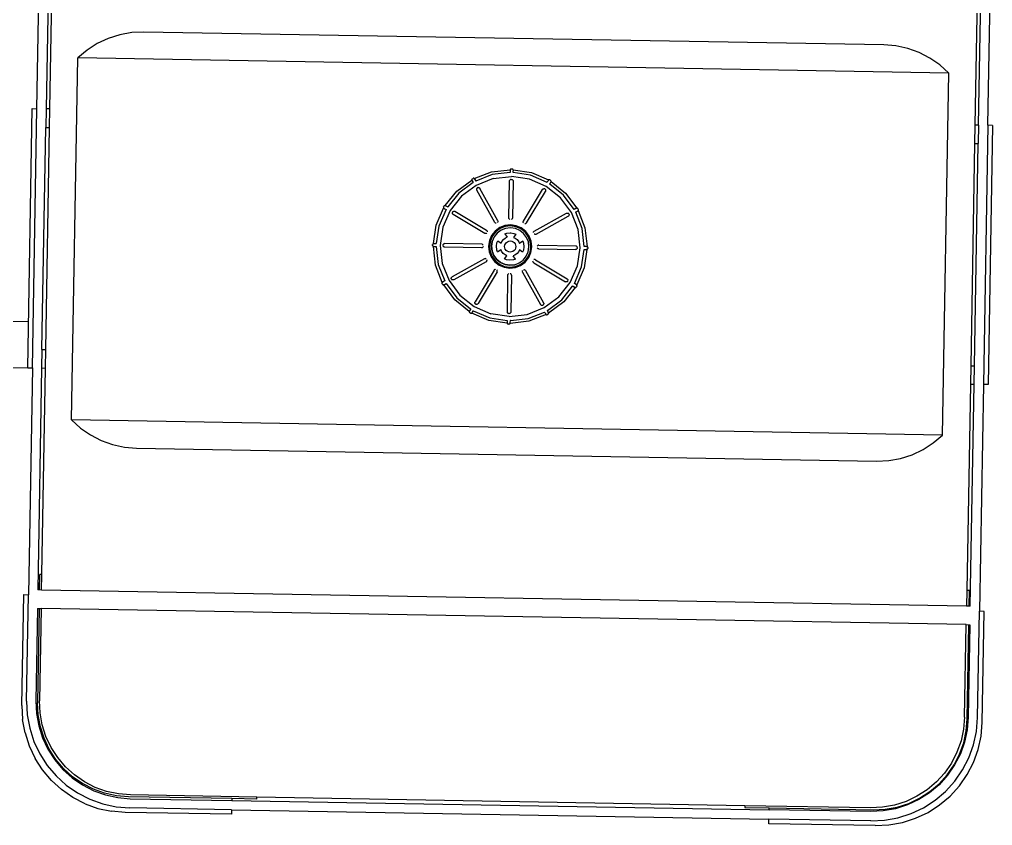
# Model space of a CAD drawing. Header units: metres. Extents: x 59 to 170, y -3 to 145.
# Drawn here: x 126.529 to 127.58, y 109.648 to 110.519 of the extents above; entities that cross this region are included whole.
import ezdxf

# ---------------------------------------------------------------- set-up
doc = ezdxf.new("R2010")
doc.units = ezdxf.units.M
doc.layers.add('Structures', color=216, linetype='Continuous', lineweight=25, true_color=0x800080)

# ---------------------------------------------------------------- blocks, each defined once
blk = doc.blocks.new('Structure - IBC')
at = {"layer": 'Structures'}
for p, q in [((0.3105, 1.2204), (0.2972, 1.2139)), ((0.3246, 1.2252), (0.3105, 1.2204)), ((0.3296, 1.2202), (0.3155, 1.2154)), ((0.3246, 1.2252), (0.3391, 1.2281)), ((0.3441, 1.2231), (0.3296, 1.2202)), ((0.354, 1.2291), (0.3391, 1.2281)), ((0.359, 1.2241), (0.3441, 1.2231)), ((0.354, 1.2291), (0.474, 1.2291)), ((0.359, 1.2241), (0.474, 1.2241)), ((0.474, 1.2291), (0.474, 1.2241)), ((0.7193, 1.2241), (0.474, 1.2241)), ((0.7193, 1.2291), (0.7193, 1.2241)), ((0.7193, 1.2291), (0.9995, 1.2291)), ((0.7193, 1.2241), (0.9995, 1.2241)), ((0.9995, 1.2291), (0.9995, 1.2241)), ((0.9995, 1.2241), (1.2449, 1.2241)), ((0.2848, 1.2056), (0.2972, 1.2139)), ((0.3155, 1.2154), (0.3022, 1.2089)), ((0.3324, 1.2105), (0.3195, 1.2062)), ((0.3315, 1.2087), (0.3444, 1.2112)), ((0.3457, 1.2132), (0.3324, 1.2105)), ((0.3444, 1.2112), (0.3574, 1.2121)), ((0.3593, 1.2141), (0.3457, 1.2132)), ((0.3464, 1.2092), (0.3594, 1.2101)), ((0.4593, 1.2121), (0.3574, 1.2121)), ((0.4593, 1.2141), (0.3593, 1.2141)), ((0.4593, 1.2101), (0.3594, 1.2101)), ((0.4593, 1.2141), (0.4593, 1.2121)), ((0.4593, 1.2121), (0.4593, 1.2101)), ((0.4593, 0.2101), (0.4593, 1.2101)), ((0.7193, 1.2141), (0.4793, 1.2141)), ((0.4793, 1.2121), (0.4793, 1.2141)), ((0.4793, 1.2121), (0.4962, 1.2121)), ((0.4793, 1.2101), (0.4793, 1.2121)), ((0.4793, 1.2101), (0.4962, 1.2101)), ((0.4793, 0.2101), (0.4793, 1.2101)), ((0.4962, 1.2101), (0.4962, 1.2121)), ((0.4962, 1.2101), (0.7193, 1.2101)), ((0.7193, 1.2141), (0.7193, 1.2101)), ((0.7393, 1.2141), (0.7193, 1.2141)), ((0.7193, 1.2101), (0.7393, 1.2101)), ((0.7393, 1.2141), (0.9795, 1.2141)), ((0.7393, 1.2141), (0.7393, 1.2101)), ((0.7393, 1.2101), (0.9795, 1.2101)), ((0.9795, 1.2141), (0.9795, 1.2101)), ((0.9995, 1.2141), (0.9795, 1.2141)), ((0.9795, 1.2101), (0.9995, 1.2101)), ((0.9995, 1.2101), (0.9995, 1.2141)), ((1.2395, 1.2141), (0.9995, 1.2141)), ((0.9995, 1.2101), (1.2226, 1.2101)), ((0.2737, 1.1958), (0.2848, 1.2056)), ((0.2898, 1.2006), (0.2787, 1.1908)), ((0.3022, 1.2089), (0.2898, 1.2006)), ((0.3074, 1.2002), (0.2961, 1.1926)), ((0.3195, 1.2062), (0.3074, 1.2002)), ((0.3074, 1.1987), (0.3191, 1.2045)), ((0.3094, 1.1967), (0.3211, 1.2025)), ((0.3191, 1.2045), (0.3315, 1.2087)), ((0.3211, 1.2025), (0.3335, 1.2067)), ((0.3335, 1.2067), (0.3464, 1.2092)), ((0.2639, 1.1846), (0.2737, 1.1958)), ((0.2787, 1.1908), (0.2689, 1.1796)), ((0.2961, 1.1926), (0.2858, 1.1836)), ((0.2867, 1.1828), (0.2965, 1.1914)), ((0.2887, 1.1808), (0.2985, 1.1894)), ((0.2965, 1.1914), (0.3074, 1.1987)), ((0.2985, 1.1894), (0.3094, 1.1967)), ((0.2556, 1.1723), (0.2639, 1.1846)), ((0.2689, 1.1796), (0.2606, 1.1673)), ((0.2858, 1.1836), (0.2769, 1.1734)), ((0.2781, 1.1729), (0.2867, 1.1828)), ((0.2801, 1.1709), (0.2887, 1.1808)), ((0.6637, 1.1808), (0.6551, 1.1709)), ((0.6637, 0.2394), (0.6637, 1.1808)), ((0.6637, 1.1808), (1.0551, 1.1808)), ((1.0551, 0.2394), (1.0551, 1.1808)), ((1.0638, 1.1709), (1.0551, 1.1808)), ((0.2491, 1.159), (0.2556, 1.1723)), ((0.2769, 1.1734), (0.2693, 1.1621)), ((0.2708, 1.1621), (0.2781, 1.1729)), ((0.2728, 1.1601), (0.2801, 1.1709)), ((0.6551, 1.1709), (0.6478, 1.1601)), ((1.071, 1.1601), (1.0638, 1.1709)), ((0.2491, 1.159), (0.2443, 1.1449)), ((0.2606, 1.1673), (0.2541, 1.154)), ((0.2693, 1.1621), (0.2633, 1.1499)), ((0.265, 1.1503), (0.2708, 1.1621)), ((0.267, 1.1483), (0.2728, 1.1601)), ((0.6478, 1.1601), (0.642, 1.1483)), ((1.0768, 1.1483), (1.071, 1.1601)), ((0.2541, 1.154), (0.2493, 1.1399)), ((0.2633, 1.1499), (0.259, 1.1371)), ((0.2608, 1.138), (0.265, 1.1503)), ((0.2628, 1.136), (0.267, 1.1483)), ((0.642, 1.1483), (0.6378, 1.136)), ((1.081, 1.136), (1.0768, 1.1483)), ((0.2443, 1.1449), (0.2414, 1.1303)), ((0.2493, 1.1399), (0.2464, 1.1253)), ((0.259, 1.1371), (0.2563, 1.1238)), ((0.2583, 1.1251), (0.2608, 1.138)), ((0.2603, 1.1231), (0.2628, 1.136)), ((0.6378, 1.136), (0.6353, 1.1231)), ((1.0836, 1.1231), (1.081, 1.136)), ((0.2404, 1.1155), (0.2414, 1.1303)), ((0.2404, 1.0005), (0.2404, 1.1155)), ((0.2464, 1.1253), (0.2454, 1.1105)), ((0.2563, 1.1238), (0.2554, 1.1102)), ((0.2574, 1.1121), (0.2583, 1.1251)), ((0.2594, 1.1101), (0.2603, 1.1231)), ((0.6353, 1.1231), (0.6344, 1.1101)), ((1.0844, 1.1101), (1.0836, 1.1231)), ((0.2454, 1.0005), (0.2454, 1.1105)), ((0.2554, 1.1102), (0.2554, 1.0005)), ((0.2574, 1.0005), (0.2574, 1.1121)), ((0.2594, 0.9733), (0.2594, 1.1101)), ((0.6344, 1.1101), (0.6344, 0.3101)), ((1.0844, 0.3101), (1.0844, 1.1101)), ((0.2454, 1.0005), (0.2404, 1.0005)), ((0.2454, 1.0005), (0.2454, 0.4196)), ((0.2574, 1.0005), (0.2554, 1.0005)), ((0.2554, 1.0005), (0.2554, 0.4196)), ((0.2574, 0.9733), (0.2574, 1.0005)), ((0.2574, 0.9733), (0.2594, 0.9733)), ((0.2594, 0.446), (0.2594, 0.9733)), ((0.8194, 0.7828), (0.8379, 0.7905)), ((0.8379, 0.7905), (0.858, 0.7931)), ((0.8579, 0.79), (0.8387, 0.7875)), ((0.858, 0.7931), (0.8579, 0.7929)), ((0.8579, 0.7926), (0.8579, 0.7929)), ((0.8579, 0.7926), (0.8579, 0.7923)), ((0.8579, 0.7923), (0.8579, 0.7922)), ((0.8579, 0.7922), (0.8579, 0.7921)), ((0.8579, 0.7921), (0.8579, 0.79)), ((0.8579, 0.79), (0.858, 0.79)), ((0.8581, 0.7932), (0.858, 0.7931)), ((0.858, 0.7931), (0.8581, 0.7931)), ((0.8583, 0.7935), (0.8581, 0.7932)), ((0.8585, 0.7937), (0.8583, 0.7935)), ((0.8588, 0.7938), (0.8585, 0.7937)), ((0.8591, 0.7939), (0.8588, 0.7938)), ((0.8591, 0.7939), (0.86, 0.7939)), ((0.8603, 0.7938), (0.86, 0.7939)), ((0.8606, 0.7937), (0.8603, 0.7938)), ((0.8609, 0.7935), (0.8606, 0.7937)), ((0.8611, 0.7932), (0.8609, 0.7935)), ((0.8609, 0.7931), (0.861, 0.7931)), ((0.8609, 0.7928), (0.8611, 0.7925)), ((0.8612, 0.7931), (0.8611, 0.7932)), ((0.8611, 0.7925), (0.8612, 0.7922)), ((0.8612, 0.7929), (0.8612, 0.7931)), ((0.8612, 0.7931), (0.881, 0.7905)), ((0.8612, 0.7929), (0.8613, 0.7926)), ((0.8613, 0.7923), (0.8612, 0.7922)), ((0.8612, 0.7922), (0.8613, 0.7921)), ((0.8613, 0.79), (0.8612, 0.79)), ((0.8613, 0.7926), (0.8613, 0.7923)), ((0.8613, 0.7921), (0.8613, 0.79)), ((0.8802, 0.7875), (0.8613, 0.79)), ((0.881, 0.7905), (0.8997, 0.7827)), ((0.8006, 0.7689), (0.8167, 0.7812)), ((0.8181, 0.7785), (0.8028, 0.7667)), ((0.8167, 0.7817), (0.8166, 0.7814)), ((0.8166, 0.7814), (0.8167, 0.7812)), ((0.8168, 0.782), (0.8167, 0.7817)), ((0.8167, 0.7812), (0.8167, 0.7813)), ((0.8167, 0.7812), (0.8167, 0.7811)), ((0.8168, 0.7808), (0.8167, 0.7811)), ((0.817, 0.7823), (0.8168, 0.782)), ((0.8168, 0.7808), (0.817, 0.7805)), ((0.8173, 0.7825), (0.817, 0.7823)), ((0.817, 0.7805), (0.8171, 0.7804)), ((0.8171, 0.7804), (0.8171, 0.7803)), ((0.8171, 0.7803), (0.8181, 0.7785)), ((0.8173, 0.7825), (0.818, 0.7829)), ((0.8183, 0.7831), (0.818, 0.7829)), ((0.8181, 0.7785), (0.8182, 0.7786)), ((0.8187, 0.7831), (0.8183, 0.7831)), ((0.819, 0.7831), (0.8187, 0.7831)), ((0.8193, 0.7829), (0.819, 0.7831)), ((0.8192, 0.7827), (0.8193, 0.7827)), ((0.8194, 0.7828), (0.8193, 0.7829)), ((0.8196, 0.7827), (0.8194, 0.7828)), ((0.8194, 0.7824), (0.8197, 0.7823)), ((0.8196, 0.7827), (0.8198, 0.7825)), ((0.8197, 0.7823), (0.8199, 0.7821)), ((0.8198, 0.7825), (0.8199, 0.7822)), ((0.8199, 0.7822), (0.8199, 0.7821)), ((0.8199, 0.7821), (0.82, 0.782)), ((0.8208, 0.7806), (0.82, 0.782)), ((0.8211, 0.7802), (0.8208, 0.7806)), ((0.821, 0.7801), (0.8211, 0.7802)), ((0.8387, 0.7875), (0.8211, 0.7802)), ((0.8399, 0.7831), (0.8216, 0.7755)), ((0.8594, 0.7857), (0.8399, 0.7831)), ((0.8575, 0.7808), (0.8576, 0.7813)), ((0.8575, 0.7409), (0.8575, 0.7808)), ((0.8576, 0.7813), (0.8578, 0.7817)), ((0.8578, 0.7817), (0.8581, 0.7821)), ((0.8581, 0.7821), (0.8585, 0.7824)), ((0.8585, 0.7824), (0.8589, 0.7826)), ((0.859, 0.7826), (0.8589, 0.7826)), ((0.8594, 0.7827), (0.859, 0.7826)), ((0.859, 0.7826), (0.859, 0.7826)), ((0.879, 0.7831), (0.8594, 0.7857)), ((0.8594, 0.7827), (0.8597, 0.7826)), ((0.8597, 0.7826), (0.8599, 0.7826)), ((0.8599, 0.7826), (0.8604, 0.7824)), ((0.8599, 0.7826), (0.8599, 0.7826)), ((0.8599, 0.7826), (0.8599, 0.7826)), ((0.8604, 0.7824), (0.8608, 0.7821)), ((0.8608, 0.7821), (0.8611, 0.7817)), ((0.8611, 0.7817), (0.8613, 0.7813)), ((0.8613, 0.7813), (0.8613, 0.7808)), ((0.8613, 0.7409), (0.8613, 0.7808)), ((0.8972, 0.7755), (0.879, 0.7831)), ((0.8981, 0.7801), (0.8802, 0.7875)), ((0.8991, 0.7819), (0.8981, 0.7801)), ((0.8982, 0.78), (0.8981, 0.7801)), ((0.8992, 0.7819), (0.8991, 0.7819)), ((0.8994, 0.7823), (0.8992, 0.782)), ((0.8992, 0.782), (0.8992, 0.7819)), ((0.8994, 0.7823), (0.8996, 0.7826)), ((0.8997, 0.7827), (0.8996, 0.7826)), ((0.8998, 0.7828), (0.8997, 0.7827)), ((0.8997, 0.7827), (0.8998, 0.7827)), ((0.9001, 0.7829), (0.8998, 0.7828)), ((0.9005, 0.783), (0.9001, 0.7829)), ((0.9008, 0.7829), (0.9005, 0.783)), ((0.9011, 0.7828), (0.9008, 0.7829)), ((0.901, 0.7783), (0.9009, 0.7784)), ((0.9021, 0.7802), (0.901, 0.7783)), ((0.9161, 0.7667), (0.901, 0.7783)), ((0.9011, 0.7828), (0.9019, 0.7824)), ((0.9021, 0.7822), (0.9019, 0.7824)), ((0.9023, 0.7819), (0.9021, 0.7822)), ((0.9021, 0.7809), (0.9021, 0.7806)), ((0.9021, 0.7806), (0.9021, 0.7803)), ((0.9022, 0.7804), (0.9021, 0.7803)), ((0.9021, 0.7803), (0.9021, 0.7802)), ((0.9022, 0.7812), (0.9023, 0.7812)), ((0.9023, 0.7806), (0.9022, 0.7804)), ((0.9024, 0.7816), (0.9023, 0.7819)), ((0.9024, 0.7809), (0.9023, 0.7806)), ((0.9025, 0.7813), (0.9024, 0.7816)), ((0.9024, 0.7811), (0.9025, 0.7813)), ((0.9024, 0.7809), (0.9024, 0.7811)), ((0.9024, 0.7811), (0.9183, 0.7689)), ((0.7884, 0.753), (0.8006, 0.7689)), ((0.8216, 0.7755), (0.806, 0.7635)), ((0.8222, 0.7718), (0.8224, 0.7722)), ((0.8222, 0.7713), (0.8222, 0.7718)), ((0.8222, 0.7708), (0.8222, 0.7713)), ((0.8224, 0.7703), (0.8222, 0.7708)), ((0.8224, 0.7722), (0.8227, 0.7726)), ((0.8423, 0.7358), (0.8224, 0.7703)), ((0.8228, 0.7727), (0.8227, 0.7726)), ((0.8227, 0.7727), (0.8228, 0.7727)), ((0.8231, 0.7729), (0.8228, 0.7727)), ((0.8231, 0.7729), (0.8234, 0.773)), ((0.8234, 0.773), (0.8235, 0.7731)), ((0.8235, 0.7731), (0.8236, 0.7731)), ((0.8236, 0.7731), (0.8235, 0.7731)), ((0.8236, 0.7731), (0.8241, 0.7732)), ((0.8241, 0.7732), (0.8246, 0.7731)), ((0.8246, 0.7731), (0.825, 0.7729)), ((0.825, 0.7729), (0.8254, 0.7726)), ((0.8254, 0.7726), (0.8257, 0.7722)), ((0.8456, 0.7377), (0.8257, 0.7722)), ((0.8732, 0.7378), (0.8931, 0.7723)), ((0.8765, 0.7359), (0.8964, 0.7704)), ((0.8931, 0.7723), (0.8934, 0.7727)), ((0.8934, 0.7727), (0.8938, 0.773)), ((0.8938, 0.773), (0.8943, 0.7731)), ((0.8943, 0.7731), (0.8948, 0.7732)), ((0.8948, 0.7732), (0.8953, 0.7731)), ((0.8957, 0.773), (0.8953, 0.7731)), ((0.8953, 0.7731), (0.8953, 0.7731)), ((0.8953, 0.7731), (0.8953, 0.7731)), ((0.8957, 0.773), (0.896, 0.7728)), ((0.896, 0.7728), (0.8961, 0.7727)), ((0.8961, 0.7727), (0.8961, 0.7726)), ((0.8961, 0.7726), (0.8961, 0.7727)), ((0.8961, 0.7726), (0.8964, 0.7723)), ((0.8964, 0.7723), (0.8966, 0.7718)), ((0.8966, 0.7708), (0.8964, 0.7704)), ((0.8966, 0.7718), (0.8967, 0.7713)), ((0.8967, 0.7713), (0.8966, 0.7708)), ((0.9129, 0.7635), (0.8972, 0.7755)), ((0.9183, 0.7689), (0.9306, 0.7528)), ((0.8028, 0.7667), (0.7912, 0.7516)), ((0.806, 0.7635), (0.794, 0.7479)), ((0.9249, 0.7479), (0.9129, 0.7635)), ((0.9279, 0.7514), (0.9161, 0.7667)), ((0.779, 0.7316), (0.7868, 0.7503)), ((0.7894, 0.7487), (0.782, 0.7308)), ((0.794, 0.7479), (0.7864, 0.7296)), ((0.7866, 0.7514), (0.7865, 0.7511)), ((0.7865, 0.7511), (0.7866, 0.7508)), ((0.7867, 0.7517), (0.7866, 0.7514)), ((0.7866, 0.7508), (0.7867, 0.7504)), ((0.7867, 0.7517), (0.7871, 0.7525)), ((0.7867, 0.7504), (0.7868, 0.7503)), ((0.7868, 0.7503), (0.7868, 0.7504)), ((0.7868, 0.7503), (0.7869, 0.7502)), ((0.7872, 0.75), (0.7869, 0.7502)), ((0.7873, 0.7527), (0.7871, 0.7525)), ((0.7872, 0.75), (0.7874, 0.7498)), ((0.7876, 0.7529), (0.7873, 0.7527)), ((0.7874, 0.7498), (0.7875, 0.7498)), ((0.7875, 0.7498), (0.7876, 0.7497)), ((0.7879, 0.753), (0.7876, 0.7529)), ((0.7876, 0.7497), (0.789, 0.7489)), ((0.7882, 0.7531), (0.7879, 0.753)), ((0.7884, 0.753), (0.7882, 0.7531)), ((0.7883, 0.7528), (0.7883, 0.7529)), ((0.7886, 0.753), (0.7884, 0.753)), ((0.7885, 0.7527), (0.7889, 0.7527)), ((0.7886, 0.753), (0.7889, 0.7529)), ((0.7889, 0.7529), (0.7891, 0.7528)), ((0.7889, 0.7527), (0.7892, 0.7527)), ((0.7894, 0.7487), (0.789, 0.7489)), ((0.7891, 0.7528), (0.7892, 0.7527)), ((0.7892, 0.7527), (0.7893, 0.7527)), ((0.7907, 0.7519), (0.7893, 0.7527)), ((0.7894, 0.7487), (0.7895, 0.7488)), ((0.7894, 0.7487), (0.7894, 0.7487)), ((0.7912, 0.7516), (0.7907, 0.7519)), ((0.7911, 0.7515), (0.7911, 0.7516)), ((0.7911, 0.7516), (0.7912, 0.7516)), ((0.7968, 0.7467), (0.7972, 0.747)), ((0.7968, 0.7467), (0.7968, 0.7467)), ((0.7968, 0.7467), (0.7968, 0.7467)), ((0.7972, 0.747), (0.7977, 0.7472)), ((0.7977, 0.7472), (0.7982, 0.7473)), ((0.7982, 0.7473), (0.7987, 0.7472)), ((0.7987, 0.7472), (0.7991, 0.747)), ((0.8336, 0.7271), (0.7991, 0.747)), ((0.8852, 0.7271), (0.9197, 0.7471)), ((0.9197, 0.7471), (0.9202, 0.7473)), ((0.9202, 0.7473), (0.9207, 0.7473)), ((0.9207, 0.7473), (0.9212, 0.7473)), ((0.9212, 0.7473), (0.9216, 0.7471)), ((0.9216, 0.7471), (0.922, 0.7468)), ((0.9221, 0.7467), (0.922, 0.7468)), ((0.922, 0.7467), (0.9221, 0.7467)), ((0.9325, 0.7296), (0.9249, 0.7479)), ((0.9297, 0.7524), (0.9279, 0.7514)), ((0.928, 0.7513), (0.9279, 0.7514)), ((0.9295, 0.7485), (0.9296, 0.7485)), ((0.9314, 0.7495), (0.9296, 0.7484)), ((0.9296, 0.7484), (0.9296, 0.7485)), ((0.9369, 0.7308), (0.9296, 0.7484)), ((0.9298, 0.7524), (0.9297, 0.7524)), ((0.9299, 0.7525), (0.9298, 0.7524)), ((0.9302, 0.7527), (0.9299, 0.7525)), ((0.9302, 0.7527), (0.9305, 0.7528)), ((0.9306, 0.7528), (0.9305, 0.7528)), ((0.9306, 0.7528), (0.9307, 0.7528)), ((0.9308, 0.7528), (0.9306, 0.7528)), ((0.9311, 0.7528), (0.9308, 0.7528)), ((0.9314, 0.7527), (0.9311, 0.7528)), ((0.9317, 0.7525), (0.9314, 0.7527)), ((0.9315, 0.7496), (0.9314, 0.7495)), ((0.9317, 0.7498), (0.9315, 0.7496)), ((0.9316, 0.7496), (0.9315, 0.7496)), ((0.9318, 0.7497), (0.9316, 0.7496)), ((0.9319, 0.7522), (0.9317, 0.7525)), ((0.9318, 0.7501), (0.9317, 0.7498)), ((0.9321, 0.7499), (0.9318, 0.7497)), ((0.9319, 0.7522), (0.9323, 0.7515)), ((0.9321, 0.7503), (0.9321, 0.7502)), ((0.9321, 0.7499), (0.9322, 0.7501)), ((0.9322, 0.7501), (0.9323, 0.7502)), ((0.9322, 0.7501), (0.9398, 0.7316)), ((0.9325, 0.7512), (0.9323, 0.7515)), ((0.9323, 0.7502), (0.9325, 0.7505)), ((0.9325, 0.7508), (0.9325, 0.7512)), ((0.9325, 0.7505), (0.9325, 0.7508)), ((0.7964, 0.746), (0.7963, 0.7459)), ((0.7963, 0.7454), (0.7963, 0.7459)), ((0.7963, 0.7449), (0.7963, 0.7454)), ((0.7965, 0.7444), (0.7963, 0.7449)), ((0.7965, 0.7463), (0.7964, 0.746)), ((0.7964, 0.7459), (0.7964, 0.746)), ((0.7965, 0.7463), (0.7967, 0.7466)), ((0.7968, 0.7441), (0.7965, 0.7444)), ((0.7967, 0.7466), (0.7968, 0.7467)), ((0.7972, 0.7437), (0.7968, 0.7441)), ((0.8317, 0.7238), (0.7972, 0.7437)), ((0.8458, 0.7373), (0.8456, 0.7377)), ((0.8456, 0.7358), (0.8458, 0.7363)), ((0.8459, 0.7368), (0.8458, 0.7373)), ((0.8458, 0.7363), (0.8459, 0.7368)), ((0.8576, 0.7404), (0.8575, 0.7409)), ((0.8578, 0.74), (0.8576, 0.7404)), ((0.8581, 0.7396), (0.8578, 0.74)), ((0.8581, 0.7396), (0.8585, 0.7393)), ((0.8589, 0.7391), (0.8585, 0.7393)), ((0.8604, 0.7393), (0.8608, 0.7396)), ((0.8608, 0.7396), (0.8611, 0.74)), ((0.8611, 0.74), (0.8613, 0.7404)), ((0.8613, 0.7404), (0.8613, 0.7409)), ((0.873, 0.7373), (0.8732, 0.7378)), ((0.873, 0.7368), (0.873, 0.7373)), ((0.873, 0.7363), (0.873, 0.7368)), ((0.8732, 0.7359), (0.873, 0.7363)), ((0.8871, 0.7239), (0.9216, 0.7438)), ((0.922, 0.7441), (0.9216, 0.7438)), ((0.9223, 0.7445), (0.922, 0.7441)), ((0.9223, 0.7464), (0.9221, 0.7467)), ((0.9223, 0.7464), (0.9224, 0.7461)), ((0.9225, 0.7449), (0.9223, 0.7445)), ((0.9224, 0.7461), (0.9225, 0.746)), ((0.9225, 0.7459), (0.9225, 0.746)), ((0.9225, 0.7459), (0.9226, 0.7454)), ((0.9225, 0.7459), (0.9225, 0.7459)), ((0.9226, 0.7454), (0.9225, 0.7449)), ((0.7764, 0.7118), (0.779, 0.7316)), ((0.782, 0.7308), (0.7795, 0.7119)), ((0.7838, 0.71), (0.7864, 0.7296)), ((0.8336, 0.7271), (0.834, 0.7268)), ((0.8343, 0.7264), (0.834, 0.7268)), ((0.8345, 0.726), (0.8343, 0.7264)), ((0.8346, 0.7255), (0.8345, 0.726)), ((0.8429, 0.7266), (0.8392, 0.7217)), ((0.8437, 0.7258), (0.8401, 0.7212)), ((0.8426, 0.7354), (0.8423, 0.7358)), ((0.8426, 0.7354), (0.843, 0.7351)), ((0.8478, 0.7303), (0.8429, 0.7266)), ((0.843, 0.7351), (0.8435, 0.735)), ((0.8435, 0.735), (0.844, 0.7349)), ((0.8483, 0.7294), (0.8437, 0.7258)), ((0.8445, 0.735), (0.844, 0.7349)), ((0.8493, 0.7276), (0.8451, 0.7243)), ((0.8451, 0.7244), (0.8493, 0.7276)), ((0.8534, 0.7326), (0.8478, 0.7303)), ((0.8537, 0.7316), (0.8483, 0.7294)), ((0.8542, 0.7296), (0.8493, 0.7276)), ((0.8493, 0.7276), (0.8542, 0.7296)), ((0.8594, 0.7334), (0.8534, 0.7326)), ((0.8594, 0.7324), (0.8537, 0.7316)), ((0.8594, 0.7303), (0.8542, 0.7296)), ((0.8542, 0.7296), (0.8594, 0.7303)), ((0.8655, 0.7326), (0.8594, 0.7334)), ((0.8652, 0.7316), (0.8594, 0.7324)), ((0.8647, 0.7296), (0.8594, 0.7303)), ((0.8594, 0.7303), (0.8594, 0.7303)), ((0.8594, 0.7303), (0.8647, 0.7296)), ((0.8695, 0.7276), (0.8647, 0.7296)), ((0.8647, 0.7296), (0.8647, 0.7296)), ((0.8706, 0.7294), (0.8652, 0.7316)), ((0.8711, 0.7303), (0.8655, 0.7326)), ((0.8695, 0.7276), (0.8695, 0.7276)), ((0.8737, 0.7244), (0.8695, 0.7276)), ((0.8752, 0.7258), (0.8706, 0.7294)), ((0.8759, 0.7266), (0.8711, 0.7303)), ((0.8735, 0.7355), (0.8732, 0.7359)), ((0.8749, 0.7349), (0.8754, 0.735)), ((0.8788, 0.7212), (0.8752, 0.7258)), ((0.8754, 0.735), (0.8758, 0.7352)), ((0.8758, 0.7352), (0.8762, 0.7355)), ((0.8797, 0.7217), (0.8759, 0.7266)), ((0.8762, 0.7355), (0.8765, 0.7359)), ((0.8843, 0.726), (0.8845, 0.7265)), ((0.8843, 0.7255), (0.8843, 0.726)), ((0.8845, 0.7265), (0.8848, 0.7268)), ((0.8848, 0.7268), (0.8852, 0.7271)), ((0.9325, 0.7296), (0.9351, 0.71)), ((0.9394, 0.7116), (0.9369, 0.7308)), ((0.9398, 0.7316), (0.9425, 0.7115)), ((0.8317, 0.7238), (0.8322, 0.7236)), ((0.8322, 0.7236), (0.8327, 0.7236)), ((0.8327, 0.7236), (0.8332, 0.7236)), ((0.8332, 0.7236), (0.8336, 0.7238)), ((0.834, 0.7241), (0.8336, 0.7238)), ((0.8369, 0.7161), (0.8361, 0.71)), ((0.8392, 0.7217), (0.8369, 0.7161)), ((0.8379, 0.7158), (0.8371, 0.71)), ((0.8401, 0.7212), (0.8379, 0.7158)), ((0.8399, 0.7153), (0.8392, 0.71)), ((0.8392, 0.7101), (0.8399, 0.7153)), ((0.8419, 0.7202), (0.8399, 0.7153)), ((0.8399, 0.7153), (0.8419, 0.7202)), ((0.8419, 0.7202), (0.8451, 0.7244)), ((0.8451, 0.7243), (0.8419, 0.7202)), ((0.8451, 0.7139), (0.846, 0.716)), ((0.846, 0.716), (0.8494, 0.7136)), ((0.8494, 0.7136), (0.8502, 0.7154)), ((0.8502, 0.7154), (0.8519, 0.7176)), ((0.8519, 0.7176), (0.8541, 0.7193)), ((0.8535, 0.7235), (0.8556, 0.7244)), ((0.8535, 0.7235), (0.8559, 0.72)), ((0.8541, 0.7193), (0.8559, 0.72)), ((0.8544, 0.7241), (0.8551, 0.7243)), ((0.8549, 0.7243), (0.8556, 0.7245)), ((0.8551, 0.7143), (0.8564, 0.7153)), ((0.8555, 0.7245), (0.8555, 0.7246)), ((0.8556, 0.7244), (0.8594, 0.7249)), ((0.8564, 0.7153), (0.8579, 0.7159)), ((0.8579, 0.7159), (0.8594, 0.7161)), ((0.8594, 0.7249), (0.8633, 0.7244)), ((0.8594, 0.7161), (0.861, 0.7159)), ((0.861, 0.7159), (0.8624, 0.7153)), ((0.8624, 0.7153), (0.8637, 0.7143)), ((0.8654, 0.7235), (0.863, 0.72)), ((0.863, 0.72), (0.8648, 0.7193)), ((0.8633, 0.7244), (0.8654, 0.7235)), ((0.8648, 0.7193), (0.867, 0.7176)), ((0.867, 0.7176), (0.8687, 0.7154)), ((0.8687, 0.7154), (0.8694, 0.7136)), ((0.8729, 0.716), (0.8694, 0.7136)), ((0.8729, 0.716), (0.8737, 0.7139)), ((0.8737, 0.7243), (0.8737, 0.7244)), ((0.8769, 0.7202), (0.8737, 0.7243)), ((0.8769, 0.7202), (0.8769, 0.7202)), ((0.879, 0.7153), (0.8769, 0.7202)), ((0.881, 0.7158), (0.8788, 0.7212)), ((0.8797, 0.71), (0.879, 0.7153)), ((0.879, 0.7153), (0.879, 0.7153)), ((0.882, 0.7161), (0.8797, 0.7217)), ((0.8817, 0.71), (0.881, 0.7158)), ((0.8828, 0.71), (0.882, 0.7161)), ((0.8852, 0.7239), (0.8857, 0.7237)), ((0.8857, 0.7237), (0.8862, 0.7236)), ((0.8862, 0.7236), (0.8867, 0.7237)), ((0.8867, 0.7237), (0.8871, 0.7239)), ((0.7757, 0.711), (0.7756, 0.7106)), ((0.7756, 0.7098), (0.7756, 0.7106)), ((0.7756, 0.7098), (0.7757, 0.7094)), ((0.7758, 0.7113), (0.7757, 0.711)), ((0.7757, 0.7094), (0.7758, 0.7091)), ((0.776, 0.7115), (0.7758, 0.7113)), ((0.7758, 0.7091), (0.776, 0.7089)), ((0.7762, 0.7117), (0.776, 0.7115)), ((0.776, 0.7089), (0.7762, 0.7087)), ((0.7764, 0.7118), (0.7762, 0.7117)), ((0.7762, 0.7087), (0.7764, 0.7086)), ((0.7766, 0.7118), (0.7764, 0.7118)), ((0.7764, 0.7115), (0.7764, 0.7116)), ((0.7764, 0.7086), (0.7764, 0.7087)), ((0.779, 0.6885), (0.7764, 0.7086)), ((0.7764, 0.7086), (0.7766, 0.7085)), ((0.7766, 0.7118), (0.7769, 0.7119)), ((0.7769, 0.7085), (0.7766, 0.7085)), ((0.7767, 0.7115), (0.777, 0.7117)), ((0.7769, 0.7119), (0.7772, 0.7119)), ((0.7769, 0.7085), (0.7772, 0.7085)), ((0.777, 0.7117), (0.7773, 0.7118)), ((0.7772, 0.7119), (0.7773, 0.7118)), ((0.7772, 0.7085), (0.7773, 0.7085)), ((0.7773, 0.7118), (0.7774, 0.7119)), ((0.7773, 0.7085), (0.7774, 0.7085)), ((0.779, 0.7119), (0.7774, 0.7119)), ((0.7774, 0.7085), (0.7795, 0.7085)), ((0.7795, 0.7119), (0.779, 0.7119)), ((0.7795, 0.7119), (0.7795, 0.7118)), ((0.7795, 0.7085), (0.7795, 0.7086)), ((0.7795, 0.7085), (0.782, 0.6893)), ((0.7838, 0.71), (0.7864, 0.6905)), ((0.7868, 0.71), (0.7869, 0.7103)), ((0.7868, 0.71), (0.7869, 0.7096)), ((0.7869, 0.7105), (0.7871, 0.711)), ((0.7869, 0.7105), (0.7869, 0.7105)), ((0.7869, 0.7105), (0.7869, 0.7105)), ((0.7869, 0.7103), (0.7869, 0.7105)), ((0.7869, 0.7096), (0.7869, 0.7095)), ((0.7869, 0.7096), (0.7869, 0.7096)), ((0.7871, 0.7091), (0.7869, 0.7095)), ((0.7871, 0.711), (0.7874, 0.7114)), ((0.7874, 0.7087), (0.7871, 0.7091)), ((0.7874, 0.7114), (0.7878, 0.7117)), ((0.7878, 0.7084), (0.7874, 0.7087)), ((0.7878, 0.7117), (0.7882, 0.7119)), ((0.7882, 0.7082), (0.7878, 0.7084)), ((0.7882, 0.7119), (0.7887, 0.7119)), ((0.7887, 0.7081), (0.7882, 0.7082)), ((0.7887, 0.7119), (0.8286, 0.7119)), ((0.8286, 0.7081), (0.7887, 0.7081)), ((0.8286, 0.7119), (0.829, 0.7119)), ((0.8286, 0.7081), (0.829, 0.7082)), ((0.829, 0.7119), (0.8295, 0.7117)), ((0.829, 0.7082), (0.8295, 0.7084)), ((0.8295, 0.7117), (0.8299, 0.7114)), ((0.8295, 0.7084), (0.8299, 0.7087)), ((0.8302, 0.711), (0.8299, 0.7114)), ((0.8299, 0.7087), (0.8302, 0.7091)), ((0.8304, 0.7095), (0.8302, 0.7091)), ((0.8361, 0.71), (0.8369, 0.704)), ((0.8371, 0.71), (0.8379, 0.7043)), ((0.8392, 0.71), (0.8392, 0.7101)), ((0.8392, 0.71), (0.8399, 0.7048)), ((0.8399, 0.7048), (0.8392, 0.71)), ((0.8399, 0.7048), (0.8419, 0.6999)), ((0.8399, 0.7048), (0.8399, 0.7048)), ((0.8446, 0.7101), (0.8451, 0.7139)), ((0.8451, 0.7062), (0.8446, 0.7101)), ((0.846, 0.7041), (0.8451, 0.7062)), ((0.846, 0.7041), (0.8494, 0.7065)), ((0.8502, 0.7047), (0.8494, 0.7065)), ((0.8519, 0.7025), (0.8502, 0.7047)), ((0.8534, 0.7101), (0.8536, 0.7116)), ((0.8536, 0.7085), (0.8534, 0.7101)), ((0.8536, 0.7116), (0.8542, 0.7131)), ((0.8542, 0.707), (0.8536, 0.7085)), ((0.8542, 0.7131), (0.8551, 0.7143)), ((0.8551, 0.7058), (0.8542, 0.707)), ((0.8564, 0.7048), (0.8551, 0.7058)), ((0.8579, 0.7042), (0.8564, 0.7048)), ((0.8624, 0.7048), (0.861, 0.7042)), ((0.8637, 0.7058), (0.8624, 0.7048)), ((0.8637, 0.7143), (0.8646, 0.7131)), ((0.8646, 0.707), (0.8637, 0.7058)), ((0.8646, 0.7131), (0.8653, 0.7116)), ((0.8653, 0.7085), (0.8646, 0.707)), ((0.8653, 0.7116), (0.8655, 0.7101)), ((0.8655, 0.7101), (0.8653, 0.7085)), ((0.8687, 0.7047), (0.867, 0.7025)), ((0.8694, 0.7065), (0.8687, 0.7047)), ((0.8729, 0.7041), (0.8694, 0.7065)), ((0.8737, 0.7062), (0.8729, 0.7041)), ((0.8737, 0.7139), (0.8742, 0.7104)), ((0.8742, 0.7098), (0.8737, 0.7062)), ((0.8742, 0.7104), (0.8742, 0.7102)), ((0.8742, 0.7102), (0.8742, 0.7101)), ((0.8742, 0.7101), (0.8742, 0.7099)), ((0.8742, 0.7099), (0.8742, 0.7098)), ((0.8769, 0.6999), (0.879, 0.7048)), ((0.879, 0.7048), (0.8797, 0.71)), ((0.881, 0.7043), (0.8817, 0.71)), ((0.882, 0.704), (0.8828, 0.71)), ((0.8887, 0.711), (0.889, 0.7114)), ((0.889, 0.7087), (0.8887, 0.7091)), ((0.889, 0.7114), (0.8894, 0.7117)), ((0.889, 0.7087), (0.8894, 0.7084)), ((0.8894, 0.7117), (0.8898, 0.7119)), ((0.8894, 0.7084), (0.8898, 0.7082)), ((0.8898, 0.7119), (0.8903, 0.712)), ((0.8898, 0.7082), (0.8903, 0.7082)), ((0.8903, 0.712), (0.9302, 0.712)), ((0.9302, 0.7082), (0.8903, 0.7082)), ((0.9302, 0.712), (0.9307, 0.7119)), ((0.9307, 0.7082), (0.9302, 0.7082)), ((0.9307, 0.7119), (0.9311, 0.7117)), ((0.9311, 0.7084), (0.9307, 0.7082)), ((0.9311, 0.7117), (0.9315, 0.7114)), ((0.9315, 0.7087), (0.9311, 0.7084)), ((0.9315, 0.7114), (0.9318, 0.711)), ((0.9318, 0.7091), (0.9315, 0.7087)), ((0.932, 0.7106), (0.9318, 0.711)), ((0.932, 0.7096), (0.9318, 0.7091)), ((0.932, 0.7105), (0.932, 0.7106)), ((0.9321, 0.7101), (0.932, 0.7105)), ((0.932, 0.7105), (0.932, 0.7105)), ((0.9321, 0.7101), (0.932, 0.7098)), ((0.932, 0.7098), (0.932, 0.7096)), ((0.932, 0.7096), (0.932, 0.7096)), ((0.932, 0.7096), (0.932, 0.7096)), ((0.9325, 0.6905), (0.9351, 0.71)), ((0.9369, 0.6893), (0.9394, 0.7082)), ((0.9394, 0.7116), (0.9394, 0.7115)), ((0.9415, 0.7116), (0.9394, 0.7116)), ((0.9394, 0.7082), (0.9394, 0.7083)), ((0.9394, 0.7082), (0.9399, 0.7082)), ((0.9425, 0.7083), (0.9398, 0.6885)), ((0.9399, 0.7082), (0.9415, 0.7082)), ((0.9416, 0.7116), (0.9415, 0.7116)), ((0.9416, 0.7083), (0.9415, 0.7082)), ((0.9417, 0.7116), (0.9416, 0.7116)), ((0.9419, 0.7084), (0.9416, 0.7083)), ((0.9417, 0.7082), (0.9416, 0.7083)), ((0.942, 0.7116), (0.9417, 0.7116)), ((0.942, 0.7082), (0.9417, 0.7082)), ((0.9421, 0.7086), (0.9419, 0.7084)), ((0.942, 0.7116), (0.9423, 0.7116)), ((0.9423, 0.7083), (0.942, 0.7082)), ((0.9425, 0.7115), (0.9423, 0.7116)), ((0.9423, 0.7083), (0.9425, 0.7083)), ((0.9425, 0.7115), (0.9425, 0.7114)), ((0.9426, 0.7114), (0.9425, 0.7115)), ((0.9425, 0.7086), (0.9425, 0.7085)), ((0.9425, 0.7083), (0.9426, 0.7084)), ((0.9429, 0.7112), (0.9426, 0.7114)), ((0.9426, 0.7084), (0.9429, 0.7086)), ((0.9431, 0.711), (0.9429, 0.7112)), ((0.9429, 0.7086), (0.9431, 0.7088)), ((0.9432, 0.7107), (0.9431, 0.711)), ((0.9431, 0.7088), (0.9432, 0.7091)), ((0.9433, 0.7103), (0.9432, 0.7107)), ((0.9432, 0.7091), (0.9433, 0.7095)), ((0.9433, 0.7103), (0.9433, 0.7095)), ((0.8318, 0.6962), (0.7972, 0.6763)), ((0.8318, 0.6962), (0.8322, 0.6964)), ((0.8322, 0.6964), (0.8327, 0.6965)), ((0.8327, 0.6965), (0.8332, 0.6964)), ((0.8332, 0.6964), (0.8337, 0.6962)), ((0.8345, 0.6951), (0.8346, 0.6946)), ((0.8345, 0.6941), (0.8346, 0.6946)), ((0.8369, 0.704), (0.8392, 0.6984)), ((0.8379, 0.7043), (0.8401, 0.6989)), ((0.8392, 0.6984), (0.8429, 0.6935)), ((0.8401, 0.6989), (0.8437, 0.6943)), ((0.8419, 0.6999), (0.8451, 0.6958)), ((0.8419, 0.6999), (0.8419, 0.6999)), ((0.8437, 0.6943), (0.8483, 0.6907)), ((0.8451, 0.6958), (0.8493, 0.6925)), ((0.8451, 0.6958), (0.8451, 0.6958)), ((0.8541, 0.7008), (0.8519, 0.7025)), ((0.8535, 0.6966), (0.8559, 0.7001)), ((0.8556, 0.6957), (0.8535, 0.6966)), ((0.8559, 0.7001), (0.8541, 0.7008)), ((0.8594, 0.6952), (0.8556, 0.6957)), ((0.8594, 0.704), (0.8579, 0.7042)), ((0.861, 0.7042), (0.8594, 0.704)), ((0.8633, 0.6957), (0.8594, 0.6952)), ((0.8648, 0.7008), (0.863, 0.7001)), ((0.8654, 0.6966), (0.863, 0.7001)), ((0.8654, 0.6966), (0.8633, 0.6957)), ((0.867, 0.7025), (0.8648, 0.7008)), ((0.8655, 0.6966), (0.865, 0.6963)), ((0.8695, 0.6925), (0.8737, 0.6958)), ((0.8706, 0.6907), (0.8752, 0.6943)), ((0.8737, 0.6958), (0.8769, 0.6999)), ((0.8752, 0.6943), (0.8788, 0.6989)), ((0.8759, 0.6935), (0.8797, 0.6984)), ((0.8788, 0.6989), (0.881, 0.7043)), ((0.8797, 0.6984), (0.882, 0.704)), ((0.8844, 0.6941), (0.8843, 0.6946)), ((0.8852, 0.6963), (0.8857, 0.6965)), ((0.8857, 0.6965), (0.8862, 0.6965)), ((0.8862, 0.6965), (0.8867, 0.6965)), ((0.8867, 0.6965), (0.8871, 0.6963)), ((0.8871, 0.6963), (0.9217, 0.6763)), ((0.7867, 0.67), (0.779, 0.6885)), ((0.782, 0.6893), (0.7893, 0.6717)), ((0.7864, 0.6905), (0.794, 0.6722)), ((0.8337, 0.6929), (0.7991, 0.673)), ((0.8424, 0.6842), (0.8224, 0.6497)), ((0.8337, 0.6929), (0.834, 0.6933)), ((0.834, 0.6933), (0.8343, 0.6936)), ((0.8343, 0.6936), (0.8345, 0.6941)), ((0.8424, 0.6842), (0.8427, 0.6846)), ((0.8427, 0.6846), (0.8431, 0.6849)), ((0.8429, 0.6935), (0.8478, 0.6898)), ((0.8431, 0.6849), (0.8435, 0.6851)), ((0.8435, 0.6851), (0.844, 0.6852)), ((0.8458, 0.6838), (0.8457, 0.6842)), ((0.8459, 0.6833), (0.8458, 0.6838)), ((0.8478, 0.6898), (0.8534, 0.6875)), ((0.8483, 0.6907), (0.8537, 0.6885)), ((0.8493, 0.6925), (0.8542, 0.6905)), ((0.8493, 0.6925), (0.8493, 0.6925)), ((0.8534, 0.6875), (0.8594, 0.6867)), ((0.8537, 0.6885), (0.8594, 0.6877)), ((0.8542, 0.6905), (0.8594, 0.6898)), ((0.8542, 0.6905), (0.8542, 0.6905)), ((0.8594, 0.6898), (0.8647, 0.6905)), ((0.8594, 0.6877), (0.8652, 0.6885)), ((0.8594, 0.6867), (0.8655, 0.6875)), ((0.8647, 0.6905), (0.8695, 0.6925)), ((0.8652, 0.6885), (0.8706, 0.6907)), ((0.8655, 0.6875), (0.8711, 0.6898)), ((0.8711, 0.6898), (0.8759, 0.6935)), ((0.873, 0.6833), (0.8731, 0.6838)), ((0.8731, 0.6838), (0.8733, 0.6843)), ((0.8749, 0.6852), (0.8754, 0.6851)), ((0.8754, 0.6851), (0.8758, 0.685)), ((0.8758, 0.685), (0.8762, 0.6847)), ((0.8765, 0.6843), (0.8762, 0.6847)), ((0.8765, 0.6843), (0.8965, 0.6498)), ((0.8846, 0.6937), (0.8844, 0.6941)), ((0.8849, 0.6933), (0.8846, 0.6937)), ((0.8849, 0.6933), (0.8852, 0.693)), ((0.8852, 0.693), (0.9197, 0.6731)), ((0.9249, 0.6722), (0.9325, 0.6905)), ((0.9295, 0.6714), (0.9369, 0.6893)), ((0.9398, 0.6885), (0.9321, 0.6698)), ((0.7963, 0.6747), (0.7964, 0.6752)), ((0.7964, 0.6742), (0.7963, 0.6747)), ((0.7964, 0.6752), (0.7966, 0.6756)), ((0.7964, 0.6741), (0.7964, 0.6742)), ((0.7964, 0.6742), (0.7964, 0.6741)), ((0.7964, 0.674), (0.7964, 0.6741)), ((0.7966, 0.6737), (0.7964, 0.674)), ((0.7966, 0.6756), (0.7969, 0.676)), ((0.7966, 0.6737), (0.7968, 0.6734)), ((0.7968, 0.6734), (0.7969, 0.6733)), ((0.7968, 0.6734), (0.7968, 0.6734)), ((0.7969, 0.676), (0.7972, 0.6763)), ((0.7969, 0.6733), (0.7973, 0.673)), ((0.8457, 0.6823), (0.8257, 0.6478)), ((0.8457, 0.6823), (0.8458, 0.6828)), ((0.8458, 0.6828), (0.8459, 0.6833)), ((0.8576, 0.6797), (0.8578, 0.6801)), ((0.8576, 0.6792), (0.8576, 0.6797)), ((0.8576, 0.6792), (0.8576, 0.6393)), ((0.8578, 0.6801), (0.8581, 0.6805)), ((0.8581, 0.6805), (0.8585, 0.6808)), ((0.8604, 0.6808), (0.8608, 0.6805)), ((0.8611, 0.6801), (0.8608, 0.6805)), ((0.8613, 0.6797), (0.8611, 0.6801)), ((0.8614, 0.6792), (0.8613, 0.6797)), ((0.8614, 0.6792), (0.8614, 0.6393)), ((0.8731, 0.6828), (0.873, 0.6833)), ((0.8733, 0.6824), (0.8731, 0.6828)), ((0.8733, 0.6824), (0.8932, 0.6479)), ((0.922, 0.6734), (0.9216, 0.6731)), ((0.9217, 0.6763), (0.922, 0.676)), ((0.922, 0.676), (0.9223, 0.6757)), ((0.9221, 0.6734), (0.922, 0.6734)), ((0.922, 0.6734), (0.9221, 0.6734)), ((0.9222, 0.6735), (0.9221, 0.6734)), ((0.9223, 0.6738), (0.9222, 0.6735)), ((0.9223, 0.6757), (0.9225, 0.6752)), ((0.9223, 0.6738), (0.9225, 0.6741)), ((0.9225, 0.6752), (0.9226, 0.6747)), ((0.9225, 0.6742), (0.9226, 0.6747)), ((0.9225, 0.6741), (0.9225, 0.6742)), ((0.9225, 0.6742), (0.9225, 0.6741)), ((0.7866, 0.6699), (0.7864, 0.6696)), ((0.7864, 0.6696), (0.7864, 0.6693)), ((0.7864, 0.6693), (0.7864, 0.6689)), ((0.7864, 0.6689), (0.7866, 0.6686)), ((0.7867, 0.67), (0.7866, 0.6699)), ((0.787, 0.6679), (0.7866, 0.6686)), ((0.7868, 0.6702), (0.7867, 0.67)), ((0.7868, 0.6702), (0.787, 0.6704)), ((0.7868, 0.6698), (0.7868, 0.6699)), ((0.787, 0.6704), (0.7873, 0.6705)), ((0.787, 0.6679), (0.7872, 0.6676)), ((0.7871, 0.67), (0.7872, 0.6703)), ((0.7872, 0.6703), (0.7874, 0.6705)), ((0.7872, 0.6676), (0.7875, 0.6674)), ((0.7873, 0.6705), (0.7874, 0.6705)), ((0.7874, 0.6705), (0.7875, 0.6706)), ((0.7889, 0.6714), (0.7875, 0.6706)), ((0.7875, 0.6674), (0.7878, 0.6673)), ((0.7878, 0.6673), (0.7881, 0.6672)), ((0.7881, 0.6672), (0.7882, 0.6673)), ((0.8006, 0.6512), (0.7882, 0.6673)), ((0.7882, 0.6673), (0.7882, 0.6673)), ((0.7882, 0.6673), (0.7884, 0.6673)), ((0.7887, 0.6674), (0.7884, 0.6673)), ((0.7887, 0.6674), (0.789, 0.6676)), ((0.7893, 0.6717), (0.7889, 0.6714)), ((0.789, 0.6676), (0.7891, 0.6677)), ((0.7891, 0.6677), (0.7892, 0.6677)), ((0.7892, 0.6677), (0.791, 0.6687)), ((0.7893, 0.6717), (0.7893, 0.6716)), ((0.7893, 0.6716), (0.7893, 0.6716)), ((0.791, 0.6687), (0.7909, 0.6688)), ((0.791, 0.6687), (0.8028, 0.6534)), ((0.794, 0.6722), (0.806, 0.6566)), ((0.7977, 0.6728), (0.7973, 0.673)), ((0.7982, 0.6728), (0.7977, 0.6728)), ((0.7987, 0.6728), (0.7982, 0.6728)), ((0.7991, 0.673), (0.7987, 0.6728)), ((0.9129, 0.6566), (0.9249, 0.6722)), ((0.9161, 0.6534), (0.9277, 0.6685)), ((0.9305, 0.6671), (0.9183, 0.6512)), ((0.9202, 0.6729), (0.9197, 0.6731)), ((0.9207, 0.6728), (0.9202, 0.6729)), ((0.9212, 0.6729), (0.9207, 0.6728)), ((0.9216, 0.6731), (0.9212, 0.6729)), ((0.9277, 0.6685), (0.9282, 0.6682)), ((0.9277, 0.6685), (0.9278, 0.6685)), ((0.9278, 0.6685), (0.9278, 0.6686)), ((0.9282, 0.6682), (0.9296, 0.6674)), ((0.9294, 0.6713), (0.9295, 0.6714)), ((0.9295, 0.6714), (0.9295, 0.6714)), ((0.9295, 0.6714), (0.9299, 0.6712)), ((0.9297, 0.6674), (0.9296, 0.6674)), ((0.93, 0.6674), (0.9297, 0.6674)), ((0.9297, 0.6673), (0.9297, 0.6674)), ((0.93, 0.6672), (0.9297, 0.6673)), ((0.9313, 0.6704), (0.9299, 0.6712)), ((0.9303, 0.6674), (0.93, 0.6674)), ((0.9303, 0.6671), (0.93, 0.6672)), ((0.9303, 0.6671), (0.9305, 0.6671)), ((0.9305, 0.6671), (0.9307, 0.667)), ((0.9306, 0.6673), (0.9306, 0.6672)), ((0.9307, 0.667), (0.931, 0.667)), ((0.931, 0.667), (0.9313, 0.6672)), ((0.9313, 0.6703), (0.9313, 0.6704)), ((0.9314, 0.6703), (0.9313, 0.6703)), ((0.9313, 0.6672), (0.9315, 0.6674)), ((0.9317, 0.6701), (0.9314, 0.6703)), ((0.9315, 0.6674), (0.9317, 0.6676)), ((0.9317, 0.6701), (0.932, 0.6699)), ((0.9322, 0.6684), (0.9317, 0.6676)), ((0.9321, 0.6698), (0.932, 0.6699)), ((0.9321, 0.6698), (0.9321, 0.6697)), ((0.9322, 0.6696), (0.9321, 0.6698)), ((0.9323, 0.6693), (0.9322, 0.6696)), ((0.9322, 0.6684), (0.9323, 0.6687)), ((0.9324, 0.669), (0.9323, 0.6693)), ((0.9323, 0.6687), (0.9324, 0.669)), ((0.8028, 0.6534), (0.8179, 0.6418)), ((0.806, 0.6566), (0.8216, 0.6446)), ((0.8972, 0.6446), (0.9129, 0.6566)), ((0.9008, 0.6416), (0.9161, 0.6534)), ((0.8165, 0.639), (0.8006, 0.6512)), ((0.8179, 0.6418), (0.8176, 0.6413)), ((0.8179, 0.6418), (0.818, 0.6417)), ((0.8216, 0.6446), (0.8399, 0.637)), ((0.8222, 0.6488), (0.8223, 0.6493)), ((0.8223, 0.6483), (0.8222, 0.6488)), ((0.8223, 0.6493), (0.8224, 0.6497)), ((0.8224, 0.6478), (0.8223, 0.6483)), ((0.8227, 0.6474), (0.8224, 0.6478)), ((0.8228, 0.6474), (0.8227, 0.6474)), ((0.8227, 0.6474), (0.8228, 0.6474)), ((0.8229, 0.6473), (0.8228, 0.6474)), ((0.8231, 0.6471), (0.8229, 0.6473)), ((0.8231, 0.6471), (0.8235, 0.647)), ((0.8235, 0.647), (0.8236, 0.647)), ((0.8236, 0.647), (0.8235, 0.647)), ((0.8236, 0.647), (0.8241, 0.6469)), ((0.8246, 0.647), (0.8241, 0.6469)), ((0.825, 0.6471), (0.8246, 0.647)), ((0.8254, 0.6474), (0.825, 0.6471)), ((0.8257, 0.6478), (0.8254, 0.6474)), ((0.879, 0.637), (0.8972, 0.6446)), ((0.8935, 0.6475), (0.8932, 0.6479)), ((0.8939, 0.6472), (0.8935, 0.6475)), ((0.8943, 0.647), (0.8939, 0.6472)), ((0.8948, 0.6469), (0.8943, 0.647)), ((0.8953, 0.647), (0.8948, 0.6469)), ((0.8953, 0.647), (0.8953, 0.647)), ((0.8953, 0.647), (0.8954, 0.647)), ((0.8955, 0.6471), (0.8954, 0.647)), ((0.8958, 0.6472), (0.8955, 0.6471)), ((0.8958, 0.6472), (0.8961, 0.6474)), ((0.8961, 0.6474), (0.8962, 0.6475)), ((0.8961, 0.6474), (0.8961, 0.6474)), ((0.8962, 0.6475), (0.8965, 0.6479)), ((0.8965, 0.6498), (0.8967, 0.6493)), ((0.8967, 0.6483), (0.8965, 0.6479)), ((0.8967, 0.6493), (0.8967, 0.6488)), ((0.8967, 0.6488), (0.8967, 0.6483)), ((0.9008, 0.6416), (0.9007, 0.6415)), ((0.9018, 0.6398), (0.9008, 0.6416)), ((0.9183, 0.6512), (0.9022, 0.6388)), ((0.8165, 0.639), (0.8164, 0.6388)), ((0.8164, 0.6388), (0.8164, 0.6385)), ((0.8164, 0.6385), (0.8166, 0.6382)), ((0.8165, 0.6392), (0.8166, 0.6395)), ((0.8165, 0.6392), (0.8165, 0.639)), ((0.8166, 0.6395), (0.8167, 0.6397)), ((0.8166, 0.6389), (0.8166, 0.6389)), ((0.8166, 0.6382), (0.8168, 0.6379)), ((0.8167, 0.6397), (0.8168, 0.6398)), ((0.8176, 0.6413), (0.8168, 0.6399)), ((0.8168, 0.6398), (0.8168, 0.6399)), ((0.8168, 0.6395), (0.8168, 0.6398)), ((0.8168, 0.6392), (0.8168, 0.6395)), ((0.8168, 0.6379), (0.817, 0.6377)), ((0.8178, 0.6373), (0.817, 0.6377)), ((0.8178, 0.6373), (0.8181, 0.6372)), ((0.8181, 0.6372), (0.8184, 0.6371)), ((0.8184, 0.6371), (0.8187, 0.6372)), ((0.8187, 0.6372), (0.819, 0.6373)), ((0.819, 0.6373), (0.8192, 0.6374)), ((0.8192, 0.6374), (0.8191, 0.6374)), ((0.8192, 0.6374), (0.8193, 0.6375)), ((0.8379, 0.6296), (0.8192, 0.6374)), ((0.8195, 0.6378), (0.8193, 0.6375)), ((0.8195, 0.6378), (0.8197, 0.638)), ((0.8197, 0.638), (0.8197, 0.6382)), ((0.8197, 0.6382), (0.8198, 0.6382)), ((0.8198, 0.6382), (0.8208, 0.64)), ((0.8208, 0.64), (0.8207, 0.6401)), ((0.8208, 0.64), (0.8387, 0.6326)), ((0.8387, 0.6326), (0.8576, 0.6301)), ((0.8399, 0.637), (0.8594, 0.6344)), ((0.8576, 0.6388), (0.8576, 0.6393)), ((0.8578, 0.6384), (0.8576, 0.6388)), ((0.8581, 0.638), (0.8578, 0.6384)), ((0.8585, 0.6377), (0.8581, 0.638)), ((0.859, 0.6375), (0.8585, 0.6377)), ((0.859, 0.6375), (0.859, 0.6375)), ((0.859, 0.6375), (0.859, 0.6375)), ((0.8592, 0.6375), (0.859, 0.6375)), ((0.8595, 0.6374), (0.8592, 0.6375)), ((0.8594, 0.6344), (0.879, 0.637)), ((0.8595, 0.6374), (0.8599, 0.6375)), ((0.8599, 0.6375), (0.86, 0.6375)), ((0.8599, 0.6375), (0.8599, 0.6375)), ((0.86, 0.6375), (0.8604, 0.6377)), ((0.8608, 0.638), (0.8604, 0.6377)), ((0.8611, 0.6384), (0.8608, 0.638)), ((0.861, 0.6301), (0.8802, 0.6326)), ((0.8613, 0.6388), (0.8611, 0.6384)), ((0.8614, 0.6393), (0.8613, 0.6388)), ((0.8802, 0.6326), (0.8978, 0.6399)), ((0.8995, 0.6373), (0.881, 0.6296)), ((0.8978, 0.6399), (0.8979, 0.64)), ((0.8978, 0.6399), (0.8981, 0.6395)), ((0.8981, 0.6395), (0.8989, 0.6381)), ((0.899, 0.638), (0.8989, 0.6381)), ((0.8992, 0.6378), (0.899, 0.638)), ((0.899, 0.6379), (0.899, 0.638)), ((0.8991, 0.6376), (0.899, 0.6379)), ((0.8993, 0.6374), (0.8991, 0.6376)), ((0.8995, 0.6377), (0.8992, 0.6378)), ((0.8993, 0.6374), (0.8995, 0.6373)), ((0.8995, 0.6373), (0.8996, 0.6372)), ((0.8997, 0.6374), (0.8996, 0.6374)), ((0.8996, 0.6372), (0.8999, 0.637)), ((0.8999, 0.637), (0.9002, 0.637)), ((0.9002, 0.637), (0.9006, 0.637)), ((0.9006, 0.637), (0.9009, 0.6372)), ((0.9016, 0.6376), (0.9009, 0.6372)), ((0.9016, 0.6376), (0.9019, 0.6378)), ((0.9018, 0.6397), (0.9018, 0.6398)), ((0.9019, 0.6396), (0.9018, 0.6397)), ((0.9021, 0.6393), (0.9019, 0.6396)), ((0.9019, 0.6378), (0.9021, 0.6381)), ((0.9021, 0.6393), (0.9022, 0.639)), ((0.9021, 0.6381), (0.9022, 0.6384)), ((0.9022, 0.6388), (0.9022, 0.639)), ((0.9022, 0.6388), (0.9022, 0.6388)), ((0.9022, 0.6387), (0.9022, 0.6388)), ((0.9022, 0.6384), (0.9022, 0.6387)), ((0.8577, 0.627), (0.8379, 0.6296)), ((0.8576, 0.6301), (0.8576, 0.6296)), ((0.8576, 0.6301), (0.8577, 0.6301)), ((0.8576, 0.6296), (0.8576, 0.628)), ((0.8576, 0.6279), (0.8576, 0.628)), ((0.8578, 0.6276), (0.8576, 0.6279)), ((0.8576, 0.6278), (0.8576, 0.6279)), ((0.8576, 0.6275), (0.8576, 0.6278)), ((0.8576, 0.6272), (0.8576, 0.6275)), ((0.8576, 0.6272), (0.8577, 0.627)), ((0.8577, 0.627), (0.8578, 0.6269)), ((0.858, 0.6273), (0.8578, 0.6276)), ((0.8578, 0.6269), (0.858, 0.6266)), ((0.858, 0.627), (0.8579, 0.627)), ((0.858, 0.6266), (0.8582, 0.6264)), ((0.8582, 0.6264), (0.8585, 0.6263)), ((0.8585, 0.6263), (0.8589, 0.6262)), ((0.8597, 0.6262), (0.8589, 0.6262)), ((0.8597, 0.6262), (0.8601, 0.6263)), ((0.8601, 0.6263), (0.8604, 0.6264)), ((0.8604, 0.6264), (0.8606, 0.6266)), ((0.8606, 0.6266), (0.8608, 0.6269)), ((0.8609, 0.627), (0.8608, 0.627)), ((0.8608, 0.6269), (0.8609, 0.627)), ((0.861, 0.6301), (0.8609, 0.6301)), ((0.881, 0.6296), (0.8609, 0.627)), ((0.8609, 0.627), (0.861, 0.6272)), ((0.861, 0.628), (0.861, 0.6301)), ((0.861, 0.6279), (0.861, 0.628)), ((0.861, 0.6278), (0.861, 0.6279)), ((0.861, 0.6275), (0.861, 0.6278)), ((0.861, 0.6275), (0.861, 0.6272)), ((0.2574, 0.446), (0.2574, 0.4196)), ((0.2594, 0.446), (0.2574, 0.446)), ((0.2594, 0.3101), (0.2594, 0.446)), ((0.2404, 0.4196), (0.2454, 0.4196)), ((0.2404, 0.3046), (0.2404, 0.4196)), ((0.2454, 0.3096), (0.2454, 0.4196)), ((0.2554, 0.3099), (0.2554, 0.4196)), ((0.2554, 0.4196), (0.2574, 0.4196)), ((0.2574, 0.4196), (0.2574, 0.3072)), ((0.2454, 0.3096), (0.2464, 0.2948)), ((0.2563, 0.2964), (0.2554, 0.3099)), ((0.2574, 0.3072), (0.2583, 0.2942)), ((0.2603, 0.297), (0.2594, 0.3101)), ((0.6344, 0.3101), (0.6353, 0.297)), ((1.0836, 0.297), (1.0844, 0.3101)), ((0.2404, 0.3046), (0.2414, 0.2898)), ((0.2464, 0.2948), (0.2493, 0.2802)), ((0.259, 0.2831), (0.2563, 0.2964)), ((0.2628, 0.2842), (0.2603, 0.297)), ((0.6353, 0.297), (0.6378, 0.2842)), ((1.081, 0.2842), (1.0836, 0.297)), ((0.2414, 0.2898), (0.2443, 0.2752)), ((0.2583, 0.2942), (0.2608, 0.2813)), ((0.267, 0.2718), (0.2628, 0.2842)), ((0.6378, 0.2842), (0.642, 0.2718)), ((1.0768, 0.2718), (1.081, 0.2842)), ((0.2443, 0.2752), (0.2491, 0.2612)), ((0.2493, 0.2802), (0.2541, 0.2662)), ((0.2633, 0.2702), (0.259, 0.2831)), ((0.2608, 0.2813), (0.265, 0.2689)), ((0.2541, 0.2662), (0.2606, 0.2528)), ((0.2693, 0.258), (0.2633, 0.2702)), ((0.265, 0.2689), (0.2708, 0.2572)), ((0.2728, 0.2601), (0.267, 0.2718)), ((0.642, 0.2718), (0.6478, 0.2601)), ((1.071, 0.2601), (1.0768, 0.2718)), ((0.2491, 0.2612), (0.2556, 0.2478)), ((0.2606, 0.2528), (0.2689, 0.2405)), ((0.2769, 0.2467), (0.2693, 0.258)), ((0.2708, 0.2572), (0.2781, 0.2463)), ((0.2801, 0.2492), (0.2728, 0.2601)), ((0.6478, 0.2601), (0.6551, 0.2492)), ((1.0638, 0.2492), (1.071, 0.2601)), ((0.2556, 0.2478), (0.2639, 0.2355)), ((0.2858, 0.2365), (0.2769, 0.2467)), ((0.2781, 0.2463), (0.2867, 0.2365)), ((0.2887, 0.2394), (0.2801, 0.2492)), ((0.6551, 0.2492), (0.6637, 0.2394)), ((1.0551, 0.2394), (1.0638, 0.2492)), ((0.2639, 0.2355), (0.2737, 0.2243)), ((0.2689, 0.2405), (0.2787, 0.2293)), ((0.2961, 0.2275), (0.2858, 0.2365)), ((0.2867, 0.2365), (0.2965, 0.2279)), ((0.2985, 0.2307), (0.2887, 0.2394)), ((0.6637, 0.2394), (1.0551, 0.2394)), ((0.2737, 0.2243), (0.2848, 0.2145)), ((0.2787, 0.2293), (0.2898, 0.2195)), ((0.3074, 0.22), (0.2961, 0.2275)), ((0.2965, 0.2279), (0.3074, 0.2206)), ((0.3094, 0.2235), (0.2985, 0.2307)), ((0.3211, 0.2177), (0.3094, 0.2235)), ((0.2848, 0.2145), (0.2972, 0.2063)), ((0.2898, 0.2195), (0.3022, 0.2113)), ((0.3022, 0.2113), (0.3155, 0.2047)), ((0.3074, 0.2206), (0.3191, 0.2148)), ((0.3195, 0.214), (0.3074, 0.22)), ((0.3191, 0.2148), (0.3315, 0.2106)), ((0.3324, 0.2096), (0.3195, 0.214)), ((0.3335, 0.2135), (0.3211, 0.2177)), ((0.3315, 0.2106), (0.3444, 0.2081)), ((0.3464, 0.2109), (0.3335, 0.2135)), ((0.3594, 0.2101), (0.3464, 0.2109)), ((0.2972, 0.2063), (0.3105, 0.1997)), ((0.3155, 0.2047), (0.3296, 0.1999)), ((0.3296, 0.1999), (0.3441, 0.197)), ((0.3457, 0.207), (0.3324, 0.2096)), ((0.3444, 0.2081), (0.3574, 0.2072)), ((0.3593, 0.2061), (0.3457, 0.207)), ((0.3574, 0.2072), (0.4593, 0.2072)), ((0.4593, 0.2061), (0.3593, 0.2061)), ((0.3594, 0.2101), (0.4593, 0.2101)), ((0.4593, 0.2101), (0.4593, 0.2072)), ((0.4593, 0.2072), (0.4593, 0.2061)), ((0.4962, 0.2101), (0.4793, 0.2101)), ((0.4793, 0.2072), (0.4793, 0.2101)), ((0.4793, 0.2072), (0.4962, 0.2072)), ((0.4793, 0.2061), (0.4793, 0.2072)), ((0.4793, 0.2061), (0.7193, 0.2061)), ((0.7193, 0.2101), (0.4962, 0.2101)), ((0.4962, 0.2072), (0.4962, 0.2101)), ((0.7193, 0.2101), (0.7193, 0.2061)), ((0.7393, 0.2101), (0.7193, 0.2101)), ((0.7193, 0.2061), (0.7393, 0.2061)), ((0.7393, 0.2101), (0.7393, 0.2061)), ((0.9795, 0.2101), (0.7393, 0.2101)), ((0.7393, 0.2061), (0.9795, 0.2061)), ((0.9795, 0.2101), (0.9795, 0.2061)), ((0.9995, 0.2101), (0.9795, 0.2101)), ((0.9995, 0.2061), (0.9795, 0.2061)), ((0.9995, 0.2061), (0.9995, 0.2101)), ((1.2226, 0.2101), (0.9995, 0.2101)), ((0.9995, 0.2061), (1.2395, 0.2061)), ((0.3105, 0.1997), (0.3246, 0.1949)), ((0.3246, 0.1949), (0.3391, 0.192)), ((0.3391, 0.192), (0.354, 0.1911)), ((0.3441, 0.197), (0.359, 0.1961)), ((0.354, 0.1911), (0.474, 0.1911)), ((0.359, 0.1961), (0.474, 0.1961)), ((0.474, 0.1911), (0.474, 0.1961)), ((0.7193, 0.1961), (0.474, 0.1961)), ((0.7193, 0.1911), (0.7193, 0.1961)), ((0.9995, 0.1961), (0.7193, 0.1961)), ((0.9995, 0.1911), (0.7193, 0.1911)), ((0.9995, 0.1911), (0.9995, 0.1961)), ((0.9995, 0.1961), (1.2449, 0.1961))]:
    blk.add_line(p, q, dxfattribs=at)
blk = doc.blocks.new('Structure - IBC stack')
at = {"layer": 'Structures'}
for p, q in [((0.0005, 0.05), (5.5156, -0.0074)), ((0, 0), (5.5151, -0.0574))]:
    blk.add_line(p, q, dxfattribs=at)
at = {"layer": 'Structures', "rotation": 89.00000000000001}
blk.add_blockref('Structure - IBC', (6.7314, -0.798), dxfattribs=at)

msp = doc.modelspace()

# ---------------------------------------------------------------- block references
at = {"layer": 'Structures'}
msp.add_blockref('Structure - IBC stack', (121.0225, 110.2001), dxfattribs=at)

doc.saveas('drawing.dxf')
